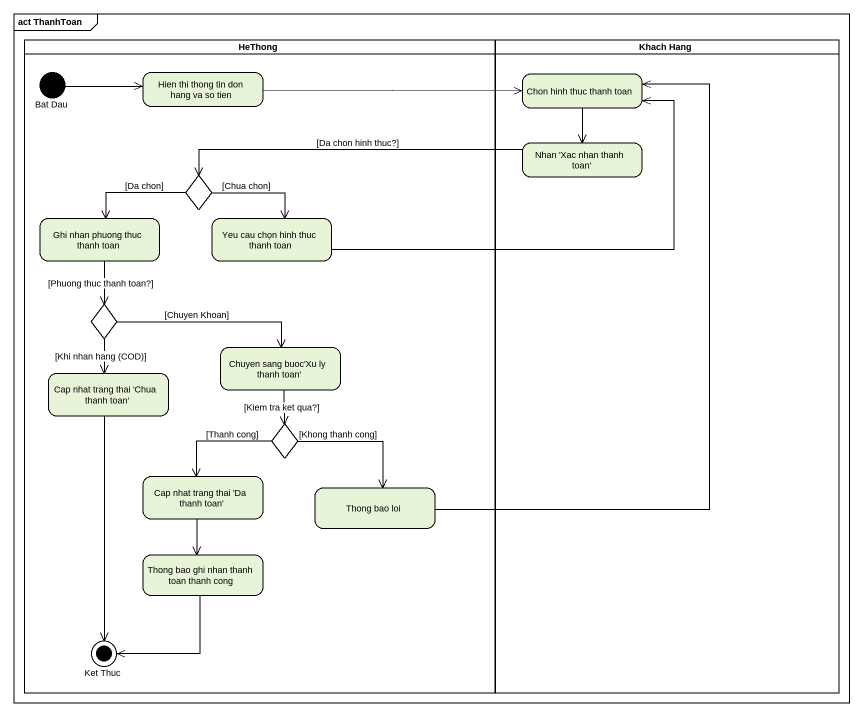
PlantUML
@startuml
mainframe act ThanhToan
hide empty description
state HeThong <<partition>> {
  state "Bat Dau" as Bat_Dau <<start>>
  state "Hien thi thong tin don hang va so tien" as Hien_thi_thong_tin_don_hang
  state choice1 <<choice>>
  state "Ghi nhan phuong thuc thanh toan" as Ghi_nhan_phuong_thuc_thanh
  state "Yeu cau chọn hinh thuc thanh toan" as Yeu_cau_chọn_hinh_thuc
  state choice2 <<choice>>
  state "Chuyen sang buoc'Xu ly thanh toan'" as Chuyen_sang_buoc_Xu_ly
  state "Cap nhat trang thai 'Chua thanh toan'" as Cap_nhat_trang_thai_Chua
  state choice3 <<choice>>
  state "Cap nhat trang thai 'Da thanh toan'" as Cap_nhat_trang_thai_Da
  state "Thong bao loi" as Thong_bao_loi
  state "Thong bao ghi nhan thanh toan thanh cong" as Thong_bao_ghi_nhan_thanh
  state "Ket Thuc" as Ket_Thuc <<end>>
}
state "Khach Hang" as Khach_Hang <<partition>> {
  state "Chon hinh thuc thanh toan" as Chon_hinh_thuc_thanh_toan
  state "Nhan 'Xac nhan thanh toan'" as Nhan_Xac_nhan_thanh_toan
}
Bat_Dau -right-> Hien_thi_thong_tin_don_hang
Hien_thi_thong_tin_don_hang -right-> Chon_hinh_thuc_thanh_toan
Chon_hinh_thuc_thanh_toan --> Nhan_Xac_nhan_thanh_toan
Nhan_Xac_nhan_thanh_toan -left-> choice1 : [Da chon hinh thuc?]
choice1 -left-> Ghi_nhan_phuong_thuc_thanh : [Da chon]
choice1 --> Yeu_cau_chọn_hinh_thuc : [Chua chon]
Ghi_nhan_phuong_thuc_thanh --> choice2 : [Phuong thuc thanh toan?]
Yeu_cau_chọn_hinh_thuc -right-> Chon_hinh_thuc_thanh_toan
choice2 -right-> Chuyen_sang_buoc_Xu_ly : [Chuyen Khoan]
choice2 --> Cap_nhat_trang_thai_Chua : [Khi nhan hang (COD)]
Chuyen_sang_buoc_Xu_ly --> choice3 : [Kiem tra ket qua?]
Cap_nhat_trang_thai_Chua --> Ket_Thuc
choice3 --> Cap_nhat_trang_thai_Da : [Thanh cong]
choice3 --> Thong_bao_loi : [Khong thanh cong]
Cap_nhat_trang_thai_Da --> Thong_bao_ghi_nhan_thanh
Thong_bao_loi -up-> Chon_hinh_thuc_thanh_toan
Thong_bao_ghi_nhan_thanh --> Ket_Thuc
@enduml
